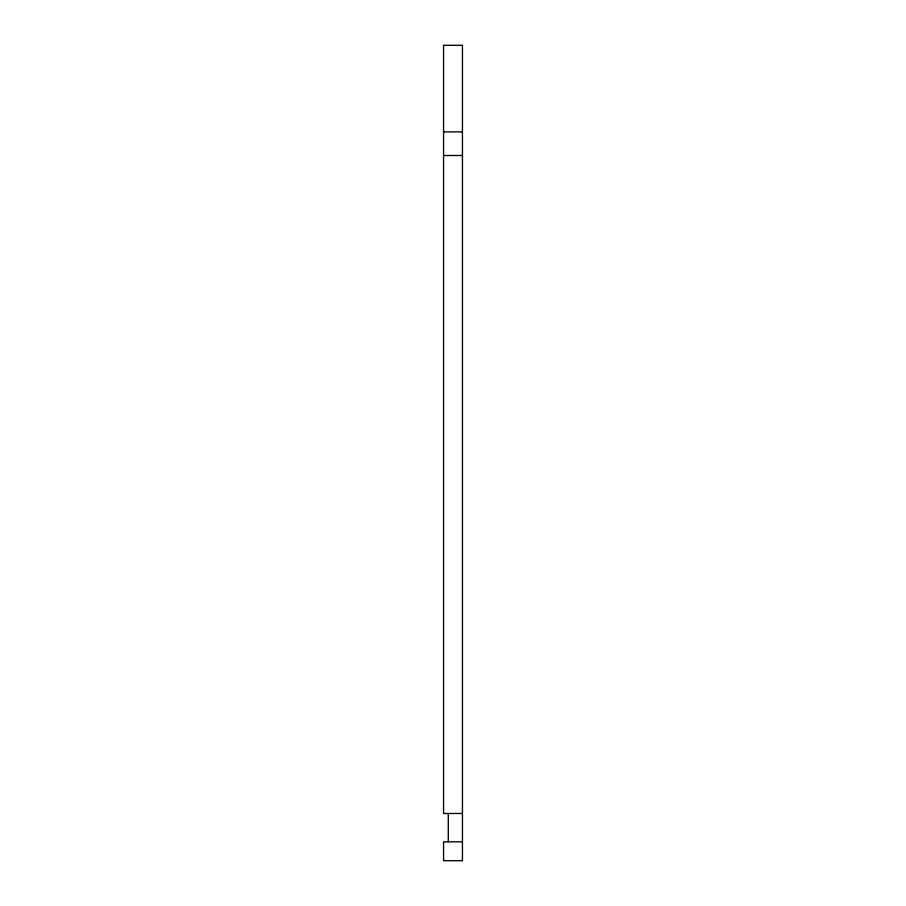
<?xml version="1.0" encoding="UTF-8"?>
<svg xmlns="http://www.w3.org/2000/svg" width="906" height="906" viewBox="0 0 906 906"><rect width="100%" height="100%" fill="white"/><g stroke="black" fill="none" stroke-linecap="round" stroke-linejoin="round"><path stroke-width="1.36" d="M443.555 131.88L462.445 131.88M443.555 155.492L462.445 155.492M462.445 813.475L443.555 813.475L443.555 45.3L462.445 45.3L462.445 860.7L443.555 860.7L443.555 841.81L462.445 841.81M448.277 813.475L448.277 841.81"/></g></svg>
